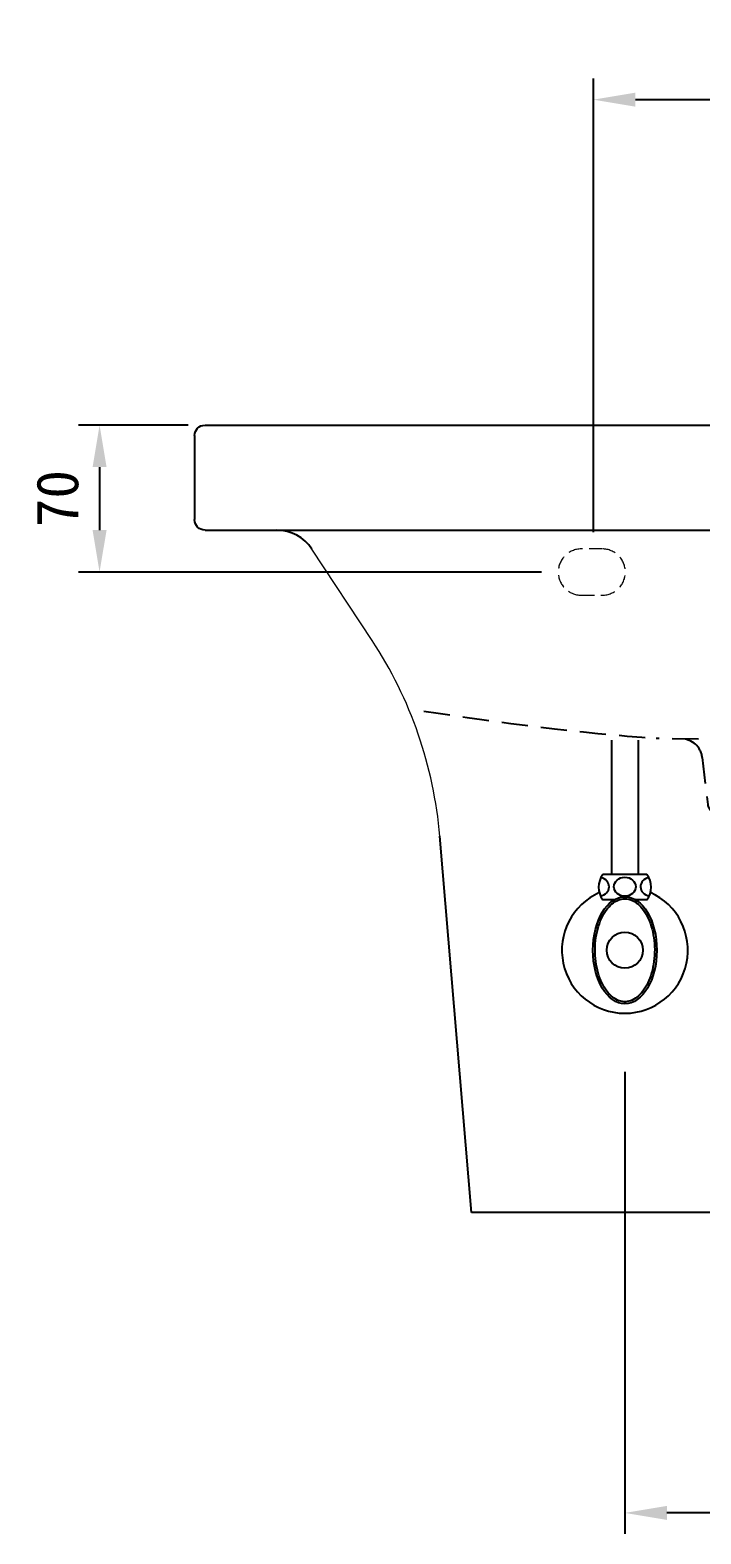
# Model space of a CAD drawing. Extents: x 3450 to 6550, y -27 to 2100.
# Drawn here: x 4237 to 4557, y 471 to 1187 of the extents above; entities that cross this region are included whole.
import ezdxf

# ---------------------------------------------------------------- set-up
doc = ezdxf.new("R2010")
doc.units = 0
doc.header["$LTSCALE"] = 50
doc.header["$MEASUREMENT"] = 0
doc.linetypes.add('CENTER', pattern=[2, 1.25, -0.25, 0.25, -0.25])
doc.linetypes.add('HIDDEN', pattern=[0.375, 0.25, -0.125])
doc.layers.get('0').update_dxf_attribs({"linetype": 'CONTINUOUS'})
doc.layers.get('DEFPOINTS').update_dxf_attribs({"linetype": 'CONTINUOUS'})
for name, color, linetype in [('1', 2, 'CENTER'), ('2', 2, 'HIDDEN'), ('3', 3, 'CONTINUOUS'), ('6', 6, 'CONTINUOUS')]:
    doc.layers.add(name, color=color, linetype=linetype)
doc.dimstyles.get("Standard").update_dxf_attribs({"dimtxt": 2.5, "dimasz": 2, "dimexe": 2, "dimexo": 1, "dimgap": 1.5, "dimtad": 1, "dimdec": 0, "dimlfac": 10, "dimrnd": 0.5, "dimzin": 0, "dimdsep": 46, "dimtxsty": 'Standard', "dimcen": 0, "dimclrt": 2, "dimadec": 0, "dimazin": 0, "dimtfac": 1, "dimtdec": 0, "dimtmove": 0, "dimatfit": 3, "dimfxl": 0, "dimtolj": 1, "dimtzin": 0, "dimarcsym": 0})

# ---------------------------------------------------------------- blocks, each defined once
blk = doc.blocks.new('*D42')
at = {"layer": '3', "color": 3, "lineweight": -2}
for p, q in [((4520.49, 691.34), (4520.49, 471.32)), ((4670.49, 691.34), (4670.49, 471.32)), ((4650.49, 481.32), (4540.49, 481.32))]:
    blk.add_line(p, q, dxfattribs=at)
at = {"layer": '3', "color": 3}
for points in [[(4540.49, 484.65), (4540.49, 477.99), (4520.49, 481.32)], [(4650.49, 484.65), (4650.49, 477.99), (4670.49, 481.32)]]:
    blk.add_solid(points, dxfattribs=at)
at = {"layer": 'DEFPOINTS', "color": 0}
for p in [(4520.49, 699.34), (4670.49, 699.34), (4520.49, 481.32)]:
    blk.add_point(p, dxfattribs=at)
at = {"layer": '3', "color": 2, "insert": (4595.49, 501.32), "char_height": 20, "attachment_point": 5}
blk.add_mtext('\\A1;150', dxfattribs=at)
blk = doc.blocks.new('A$C1E9B2AF7')
at = {"layer": '2'}
for p, q in [((168.39, 35.02), (110.78, 35.79)), ((173.18, 35.02), (230.8, 35.79)), ((132.65, 26.8), (135.27, 4.42)), ((208.92, 26.8), (206.3, 4.42)), ((140.24, 0), (150.29, 0)), ((170.79, 7), (150.29, 7)), ((150.29, 0), (150.29, 7)), ((150.29, 0), (170.79, 0)), ((170.79, 7), (191.29, 7)), ((191.29, 0), (170.79, 0)), ((191.29, 0), (191.29, 7)), ((201.34, 0), (191.29, 0))]:
    blk.add_line(p, q, dxfattribs=at)
for centre, radius, start, end in [((223.44, 1464.24), 1432.88, 261.02874, 265.49028), ((118.13, 1464.24), 1432.88, 274.50972, 278.97126), ((122.72, 25.63), 10, 6.6755, 89.22558), ((218.85, 25.63), 10, 90.77442, 173.3245), ((140.24, 5), 5, 186.6755, 270), ((201.34, 5), 5, 270, 353.3245)]:
    blk.add_arc(centre, radius, start, end, dxfattribs=at)
blk = doc.blocks.new('*D50')
at = {"color": 3, "lineweight": -2}
for p, q in [((4505.49, 948.21), (4505.49, 1164.17)), ((4685.49, 948.21), (4685.49, 1164.17)), ((4525.49, 1154.17), (4665.49, 1154.17))]:
    blk.add_line(p, q, dxfattribs=at)
at = {"color": 3}
for points in [[(4525.49, 1157.51), (4525.49, 1150.84), (4505.49, 1154.17)], [(4665.49, 1157.51), (4665.49, 1150.84), (4685.49, 1154.17)]]:
    blk.add_solid(points, dxfattribs=at)
at = {"layer": 'DEFPOINTS', "color": 0}
for p in [(4685.49, 1154.17), (4505.49, 940.21), (4685.49, 940.21)]:
    blk.add_point(p, dxfattribs=at)
at = {"color": 2, "insert": (4595.49, 1174.17), "char_height": 20, "attachment_point": 5}
blk.add_mtext('\\A1;180', dxfattribs=at)
blk = doc.blocks.new('*D51')
at = {"color": 3, "lineweight": -2}
for p, q in [((4312.5, 999.21), (4260.22, 999.21)), ((4270.22, 979.21), (4270.22, 949.27)), ((4480.74, 929.27), (4260.22, 929.27))]:
    blk.add_line(p, q, dxfattribs=at)
at = {"color": 3}
for points in [[(4266.89, 979.21), (4273.56, 979.21), (4270.22, 999.21)], [(4266.89, 949.27), (4273.56, 949.27), (4270.22, 929.27)]]:
    blk.add_solid(points, dxfattribs=at)
at = {"layer": 'DEFPOINTS', "color": 0}
for p in [(4320.5, 999.21), (4270.22, 929.27), (4488.74, 929.27)]:
    blk.add_point(p, dxfattribs=at)
at = {"color": 2, "insert": (4250.22, 964.24), "char_height": 20, "attachment_point": 5, "rotation": 90}
blk.add_mtext('\\A1;70', dxfattribs=at)

msp = doc.modelspace()

# ---------------------------------------------------------------- linework, layer by layer
at = {"color": 0}
for p, q in [((4320.48548, 999.21417), (4595.48548, 999.21417)), ((4315.49697, 994.21417), (4315.49697, 954.21417)), ((4320.48548, 949.21417), (4836.25177, 949.21417))]:
    msp.add_line(p, q, dxfattribs=at)
at = {"color": 0, "linetype": 'Continuous', "lineweight": 0}
msp.add_line((4400.05445, 896.72645), (4371.42373, 940.21229), dxfattribs=at)
msp.add_line((4743.60561, 624.30515), (4447.36535, 624.30515))
at = {"color": 2, "linetype": 'HIDDEN', "lineweight": 0, "ltscale": 0.5}
msp.add_lwpolyline([(4509.74192, 918.26977, 1), (4509.74192, 940.26977), (4499.74192, 940.26977, 1), (4499.74192, 918.26977)], format="xyb", close=True, dxfattribs=at)
at = {"color": 0}
msp.add_arc((4354.7192, 929.21417), 20, 33.3605733, 90, dxfattribs=at)
at = {"color": 0, "linetype": 'Continuous', "lineweight": 0}
msp.add_arc((4233.00915, 786.74522), 200, 4.80375605, 33.3605733, dxfattribs=at)
at = {"layer": '1', "color": 0, "linetype": 'Continuous', "extrusion": (0, 0, -1)}
for centre, start, end in [((-4320.48548, 994.21417), 0, 90), ((-4320.48548, 954.21417), 270, 0)]:
    msp.add_arc(centre, 5, start, end, dxfattribs=at)
at = {"layer": '3', "color": 0}
msp.add_line((4447.36535, 624.30515), (4432.30663, 803.49385), dxfattribs=at)
at = {"layer": '6'}
for p, q in [((4514.13757, 849.21417), (4514.13757, 785.21417)), ((4526.83757, 849.21417), (4526.83757, 785.21417)), ((4526.83757, 785.21417), (4509.98757, 785.21417)), ((4530.98757, 785.21417), (4526.83757, 785.21417)), ((4515.34737, 773.21417), (4509.98757, 773.21417)), ((4530.98757, 773.21417), (4525.62776, 773.21417))]:
    msp.add_line(p, q, dxfattribs=at)
msp.add_circle((4520.48757, 749.21417), 8.61509, dxfattribs=at)
for centre, radius, start, end in [((4517.98757, 779.21417), 10, 143.13010235, 216.86989765), ((4522.98757, 779.21417), 10, 323.13010235, 36.86989765), ((4520.48757, 749.21417), 30, 113.91725115, 66.08274885)]:
    msp.add_arc(centre, radius, start, end, dxfattribs=at)
for centre, major_axis, start_param, end_param in [((4507.7143, 779.44175), (-5.22946, 0), 1.800504354, 4.443057795), ((4533.17024, 779.44175), (5.22946, 0), 1.82411945, 4.498970222)]:
    msp.add_ellipse(centre, major_axis=major_axis, ratio=0.866391406, start_param=start_param, end_param=end_param, dxfattribs=at)
for centre, major_axis, ratio in [((4520.48757, 779.44175), (5.22946, 0), 0.866391406), ((4520.48757, 749.21417), (0, 25.5), 0.596528766)]:
    msp.add_ellipse(centre, major_axis=major_axis, ratio=ratio, dxfattribs=at)
msp.add_open_spline([(4520.48757, 773.71417), (4518.40717, 773.71417), (4516.30742, 772.90506), (4512.4112, 769.66001), (4510.63898, 767.21988), (4507.91312, 761.19117), (4506.96145, 757.61176), (4506.11105, 750.09662), (4506.21238, 746.16688), (4507.44428, 738.80947), (4508.57477, 735.38793), (4511.58719, 729.79872), (4513.46506, 727.64149), (4517.47021, 724.99915), (4519.57573, 724.49757), (4523.73123, 725.09937), (4525.81298, 726.22222), (4529.56418, 730.05422), (4531.21292, 732.75833), (4533.6273, 739.1797), (4534.39208, 742.88895), (4534.85375, 750.50338), (4534.55061, 754.40265), (4532.94777, 761.54506), (4531.6482, 764.78177), (4528.37731, 769.88856), (4526.41359, 771.74732), (4523.09588, 773.39949), (4521.79036, 773.71417), (4520.48757, 773.71417)], degree=3, knots=[0, 0, 0, 0, 0.461109739, 0.461109739, 0.922219478, 0.922219478, 1.383329216, 1.383329216, 1.844438955, 1.844438955, 2.305548694, 2.305548694, 2.766658433, 2.766658433, 3.227768172, 3.227768172, 3.688877911, 3.688877911, 4.149987649, 4.149987649, 4.611097388, 4.611097388, 5.072207127, 5.072207127, 5.533316866, 5.533316866, 5.994426605, 5.994426605, 6.283185307, 6.283185307, 6.283185307, 6.283185307], dxfattribs=at)

# ---------------------------------------------------------------- block references
at = {"color": 0}
msp.add_blockref('A$C1E9B2AF7', (4424.70109, 814.21417), dxfattribs=at)

# ---------------------------------------------------------------- dimensions: what is measured, and where the dimension line sits
dim = msp.add_linear_dim(base=(4685.48757, 1154.17354), p1=(4505.48757, 940.21417), p2=(4685.48757, 940.21417), dimstyle='Standard', override={"dimtxt": 20, "dimasz": 20, "dimexe": 10, "dimexo": 8, "dimgap": 10, "dimdec": 4, "dimlfac": 1, "dimzin": 8, "dimclrd": 3, "dimclre": 3, "dimtdec": 4, "dimarcsym": 1})
dim.commit()
dim.dimension.update_dxf_attribs({"geometry": '*D50', "text_midpoint": (4595.48757, 1174.17354)})
dim = msp.add_linear_dim(base=(4270.22407, 929.26977), p1=(4320.49905, 999.21417), p2=(4488.74192, 929.26977), angle=90, dimstyle='Standard', override={"dimtxt": 20, "dimasz": 20, "dimexe": 10, "dimexo": 8, "dimgap": 10, "dimdec": 4, "dimlfac": 1, "dimzin": 8, "dimclrd": 3, "dimclre": 3, "dimtdec": 4, "dimarcsym": 1})
dim.commit()
dim.dimension.update_dxf_attribs({"geometry": '*D51', "text_midpoint": (4250.22407, 964.24197)})
at = {"layer": '3'}
dim = msp.add_linear_dim(base=(4520.48757, 481.31927), p1=(4670.48757, 699.33917), p2=(4520.48757, 699.33917), dimstyle='Standard', override={"dimtxt": 20, "dimasz": 20, "dimexe": 10, "dimexo": 8, "dimgap": 10, "dimdec": 4, "dimlfac": 1, "dimzin": 8, "dimclrd": 3, "dimclre": 3, "dimtdec": 4}, dxfattribs=at)
dim.commit()
dim.dimension.update_dxf_attribs({"geometry": '*D42', "text_midpoint": (4595.48757, 501.31927)})

doc.saveas('drawing.dxf')
